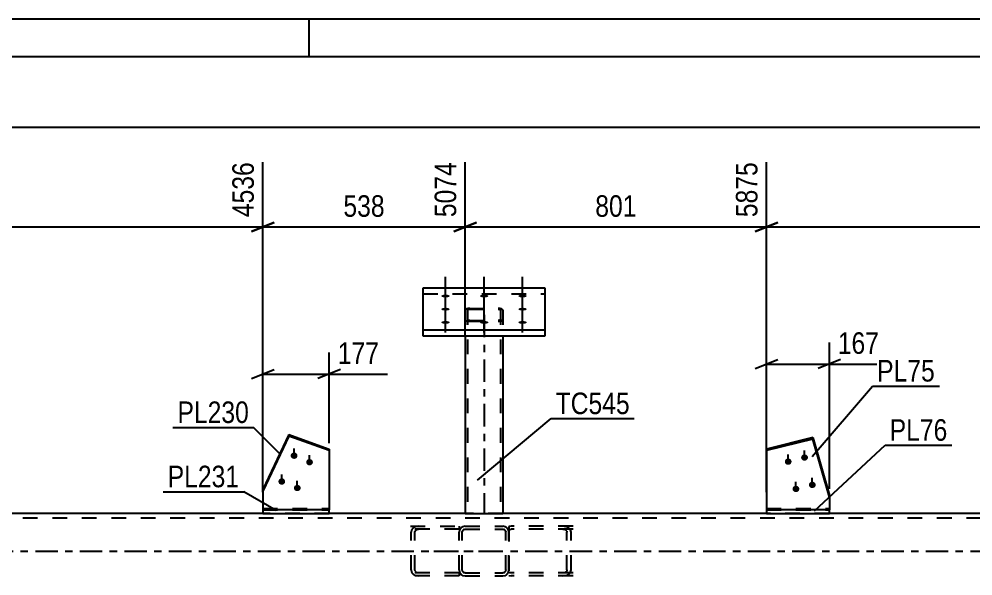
# Model space of a CAD drawing. Header units: millimetres. Extents: x -118 to 1071, y -539 to 302.
# Drawn here: x 192.3 to 319.1, y 227.5 to 301.5 of the extents above; entities that cross this region are included whole.
import ezdxf

# ---------------------------------------------------------------- set-up
doc = ezdxf.new("R2010")
doc.units = ezdxf.units.MM
doc.linetypes.add('DXK_LINE_DOT2', pattern=[3.9198, 1.9599, -1.9599])
doc.linetypes.add('DXK_LINE_DOT3', pattern=[5.9187, 2.979, -0.9799, 0.9799, -0.9799])
doc.styles.add('Arial Narrow', font='ARIALN.TTF', dxfattribs={"height": 0.2})

# ---------------------------------------------------------------- blocks, each defined once
blk = doc.blocks.new('Unknown-761550375-1135')
at = {"color": 5, "linetype": 'Continuous'}
for p, q in [((1070.91, 301.54), (-118.09, 301.54)), ((230.91, 296.54), (230.91, 301.54)), ((1065.91, 296.54), (-113.09, 296.54))]:
    blk.add_line(p, q, dxfattribs=at)
blk = doc.blocks.new('Part-761550375-6506 - 6350')
at = {"color": 7, "linetype": 'DXK_LINE_DOT2'}
for p, q in [((257.77, 234.12), (257.45, 234.08)), ((257.45, 234.08), (257.45, 227.57)), ((257.45, 233.64), (257.56, 233.69)), ((257.56, 233.69), (257.77, 233.72)), ((265.98, 234.12), (257.77, 234.12)), ((265.98, 233.72), (257.77, 233.72)), ((265.05, 234.06), (264.63, 234.12)), ((264.63, 233.72), (264.84, 233.69)), ((265.14, 233.48), (265.18, 233.32)), ((265.18, 228.32), (265.18, 233.32)), ((265.73, 233.32), (265.65, 233.63)), ((265.73, 228.32), (265.73, 233.32)), ((265.18, 228.32), (265.14, 228.17)), ((265.65, 228.02), (265.73, 228.32)), ((257.56, 227.95), (257.45, 228.01)), ((257.45, 227.57), (257.77, 227.52)), ((257.77, 227.92), (257.56, 227.95)), ((265.98, 227.92), (257.77, 227.92)), ((265.98, 227.52), (257.77, 227.52)), ((264.84, 227.95), (264.63, 227.92)), ((264.63, 227.52), (265.05, 227.58))]:
    blk.add_line(p, q, dxfattribs=at)
for centre, radius, start, end in [((264.72, 233.21), 0.501, 32.4104, 75.4453), ((264.8, 233.09), 1, 32.4104, 75.4453), ((264.72, 228.44), 0.501, 284.5547, 327.5896), ((264.8, 228.56), 1, 284.5547, 327.5896)]:
    blk.add_arc(centre, radius, start, end, dxfattribs=at)
blk = doc.blocks.new('Part-761550375-6446 - 6350')
at = {"color": 7, "linetype": 'DXK_LINE_DOT2'}
for p, q in [((727.9, 235.22), (-0.81, 235.22)), ((233.58, 235.82), (224.75, 235.82)), ((256.65, 235.82), (251.65, 235.82)), ((300.06, 235.82), (291.7, 235.82))]:
    blk.add_line(p, q, dxfattribs=at)
at = {"color": 2, "linetype": 'Continuous'}
for p, q in [((224.75, 235.82), (105.9, 235.82)), ((251.65, 235.82), (233.58, 235.82)), ((291.7, 235.82), (256.65, 235.82)), ((508.5, 235.82), (300.06, 235.82))]:
    blk.add_line(p, q, dxfattribs=at)
at = {"color": 7, "linetype": 'DXK_LINE_DOT3'}
blk.add_line((-0.81, 230.82), (727.9, 230.82), dxfattribs=at)
blk = doc.blocks.new('Bolt-761550375-6463 - 6350')
at = {"linetype": 'Continuous'}
for points in [[(228.9, 243.93), (229, 243.92), (229.08, 243.89), (229.17, 243.84), (229.24, 243.79), (229.29, 243.71), (229.33, 243.63), (229.35, 243.55), (229.35, 243.46), (229.33, 243.37), (229.29, 243.29), (229.24, 243.22), (229.17, 243.16), (229.08, 243.12), (229, 243.09), (228.9, 243.08), (228.81, 243.09), (228.72, 243.12), (228.64, 243.16), (228.57, 243.22), (228.51, 243.29), (228.47, 243.37), (228.45, 243.46), (228.45, 243.55), (228.47, 243.63), (228.51, 243.71), (228.57, 243.79), (228.64, 243.84), (228.72, 243.89), (228.81, 243.92)], [(230.96, 243.06), (231.05, 243.05), (231.14, 243.02), (231.22, 242.98), (231.29, 242.92), (231.34, 242.85), (231.38, 242.77), (231.4, 242.68), (231.4, 242.59), (231.38, 242.51), (231.34, 242.43), (231.29, 242.36), (231.22, 242.3), (231.14, 242.25), (231.05, 242.22), (230.96, 242.22), (230.86, 242.22), (230.77, 242.25), (230.69, 242.3), (230.62, 242.36), (230.57, 242.43), (230.53, 242.51), (230.51, 242.59), (230.51, 242.68), (230.53, 242.77), (230.57, 242.85), (230.62, 242.92), (230.69, 242.98), (230.77, 243.02), (230.86, 243.05)], [(227.27, 240.5), (227.36, 240.49), (227.45, 240.46), (227.53, 240.41), (227.6, 240.36), (227.66, 240.28), (227.69, 240.2), (227.71, 240.12), (227.71, 240.03), (227.69, 239.94), (227.66, 239.86), (227.6, 239.79), (227.53, 239.73), (227.45, 239.69), (227.36, 239.66), (227.27, 239.65), (227.17, 239.66), (227.08, 239.69), (227, 239.73), (226.93, 239.79), (226.88, 239.86), (226.84, 239.94), (226.82, 240.03), (226.82, 240.12), (226.84, 240.2), (226.88, 240.28), (226.93, 240.36), (227, 240.41), (227.08, 240.46), (227.17, 240.49)], [(229.32, 239.63), (229.41, 239.62), (229.5, 239.59), (229.58, 239.55), (229.65, 239.49), (229.71, 239.42), (229.75, 239.34), (229.77, 239.25), (229.77, 239.16), (229.75, 239.08), (229.71, 239), (229.65, 238.93), (229.58, 238.87), (229.5, 238.82), (229.41, 238.79), (229.32, 238.79), (229.23, 238.79), (229.14, 238.82), (229.06, 238.87), (228.99, 238.93), (228.93, 239), (228.89, 239.08), (228.87, 239.16), (228.87, 239.25), (228.89, 239.34), (228.93, 239.42), (228.99, 239.49), (229.06, 239.55), (229.14, 239.59), (229.23, 239.62)]]:
    blk.add_hatch(color=1, dxfattribs=at).paths.add_polyline_path(points)
at = {"color": 1, "linetype": 'Continuous'}
for p, q in [((228.9, 243.16), (228.9, 244.44)), ((230.96, 242.3), (230.96, 243.58)), ((227.27, 239.73), (227.27, 241.01)), ((229.32, 238.87), (229.32, 240.15))]:
    blk.add_line(p, q, dxfattribs=at)
blk = doc.blocks.new('Part-761550375-6476 - 6350')
at = {"color": 2, "linetype": 'Continuous'}
for p, q in [((262.28, 265.75), (246.03, 265.75)), ((246.03, 265.75), (246.03, 259.44)), ((262.28, 259.44), (262.28, 265.75)), ((262.28, 260.19), (246.03, 260.19)), ((246.03, 259.44), (262.28, 259.44))]:
    blk.add_line(p, q, dxfattribs=at)
at = {"color": 7, "linetype": 'DXK_LINE_DOT2'}
blk.add_line((246.03, 265), (262.28, 265), dxfattribs=at)
blk = doc.blocks.new('Part-761550375-6493 - 6350')
at = {"color": 2, "linetype": 'Continuous'}
for p, q in [((291.7, 236.32), (291.7, 235.82)), ((300.06, 236.32), (291.7, 236.32)), ((300.06, 235.82), (300.06, 236.32)), ((291.7, 235.82), (300.06, 235.82))]:
    blk.add_line(p, q, dxfattribs=at)
blk = doc.blocks.new('Part-761550375-6494 - 6350')
at = {"color": 2, "linetype": 'Continuous'}
for p, q in [((224.75, 236.32), (224.75, 235.82)), ((233.58, 236.32), (224.75, 236.32)), ((233.58, 235.82), (233.58, 236.32)), ((224.75, 235.82), (233.58, 235.82))]:
    blk.add_line(p, q, dxfattribs=at)
blk = doc.blocks.new('Part-761550375-6500 - 6350')
at = {"color": 7, "linetype": 'DXK_LINE_DOT2'}
for p, q in [((251.7, 262.95), (251.65, 262.87)), ((251.65, 262.87), (251.65, 259.44)), ((251.83, 263.02), (251.7, 262.95)), ((252.02, 263.06), (251.83, 263.02)), ((251.95, 262.87), (251.98, 262.91)), ((251.95, 262.87), (251.95, 235.82)), ((251.98, 262.91), (252.04, 262.94)), ((252.25, 263.08), (252.02, 263.06)), ((252.04, 262.94), (252.14, 262.97)), ((252.14, 262.97), (252.25, 262.97)), ((252.25, 263.08), (256.05, 263.08)), ((252.25, 262.97), (256.05, 262.97)), ((256.28, 263.06), (256.05, 263.08)), ((256.05, 262.97), (256.17, 262.97)), ((256.17, 262.97), (256.27, 262.94)), ((256.27, 262.94), (256.33, 262.91)), ((256.48, 263.02), (256.28, 263.06)), ((256.33, 262.91), (256.35, 262.87)), ((256.35, 262.87), (256.35, 235.82)), ((256.61, 262.95), (256.48, 263.02)), ((256.65, 262.87), (256.61, 262.95)), ((256.65, 262.87), (256.65, 259.44)), ((251.65, 261.57), (251.7, 261.49)), ((251.7, 261.49), (251.83, 261.43)), ((251.83, 261.43), (252.02, 261.38)), ((251.98, 261.53), (251.95, 261.57)), ((252.04, 261.5), (251.98, 261.53)), ((252.02, 261.38), (252.25, 261.37)), ((252.14, 261.48), (252.04, 261.5)), ((252.25, 261.47), (252.14, 261.48)), ((252.25, 261.47), (256.05, 261.47)), ((252.25, 261.37), (256.05, 261.37)), ((256.17, 261.48), (256.05, 261.47)), ((256.05, 261.37), (256.28, 261.38)), ((256.27, 261.5), (256.17, 261.48)), ((256.33, 261.53), (256.27, 261.5)), ((256.28, 261.38), (256.48, 261.43)), ((256.35, 261.57), (256.33, 261.53)), ((256.48, 261.43), (256.61, 261.49)), ((256.61, 261.49), (256.65, 261.57)), ((256.33, 235.82), (256.28, 235.82)), ((256.28, 235.82), (256.33, 235.82)), ((256.33, 235.82), (256.35, 235.82)), ((256.35, 235.82), (256.33, 235.82))]:
    blk.add_line(p, q, dxfattribs=at)
at = {"color": 7, "linetype": 'DXK_LINE_DOT3'}
blk.add_line((254.15, 262.22), (254.15, 235.82), dxfattribs=at)
at = {"color": 2, "linetype": 'Continuous'}
for p, q in [((251.65, 259.44), (251.65, 235.82)), ((256.65, 259.44), (256.65, 235.82)), ((251.65, 235.82), (256.65, 235.82))]:
    blk.add_line(p, q, dxfattribs=at)
blk = doc.blocks.new('Part-761550375-6503 - 6350')
at = {"color": 7, "linetype": 'DXK_LINE_DOT2'}
for p, q in [((244.38, 234.12), (250.85, 234.12)), ((250.85, 233.72), (244.38, 233.72)), ((244.52, 233.63), (244.45, 233.32)), ((244.45, 228.32), (244.45, 233.32)), ((244.95, 233.32), (244.99, 233.48)), ((244.95, 228.32), (244.95, 233.32)), ((245.45, 234.12), (245.06, 234.06)), ((245.26, 233.69), (245.45, 233.72)), ((250.85, 234.12), (250.85, 234.09)), ((250.85, 234.12), (250.85, 233.67)), ((244.45, 228.32), (244.52, 228.02)), ((244.99, 228.17), (244.95, 228.32)), ((250.85, 227.92), (244.38, 227.92)), ((250.85, 227.52), (244.38, 227.52)), ((245.06, 227.58), (245.45, 227.52)), ((245.45, 227.92), (245.26, 227.95)), ((250.85, 227.98), (250.85, 227.52)), ((250.85, 227.52), (250.85, 227.56))]:
    blk.add_line(p, q, dxfattribs=at)
at = {"color": 7, "linetype": 'DXK_LINE_DOT3'}
blk.add_line((247.5, 230.82), (254.53, 230.82), dxfattribs=at)
at = {"color": 7, "linetype": 'DXK_LINE_DOT2'}
for centre, radius, start, end in [((245.33, 233.18), 0.923, 106.7178, 150.749), ((245.39, 233.25), 0.461, 106.7178, 150.749), ((245.33, 228.47), 0.923, 209.251, 253.2822), ((245.39, 228.4), 0.461, 209.251, 253.2822)]:
    blk.add_arc(centre, radius, start, end, dxfattribs=at)
blk = doc.blocks.new('Bolt-761550375-6522 - 6350')
at = {"linetype": 'Continuous'}
for points in [[(249.03, 264.54), (248.91, 264.54), (248.8, 264.55), (248.7, 264.57), (248.62, 264.6), (248.55, 264.63), (248.5, 264.67), (248.48, 264.71), (248.48, 264.74), (248.5, 264.78), (248.55, 264.82), (248.62, 264.85), (248.7, 264.88), (248.8, 264.9), (248.91, 264.91), (249.03, 264.91), (249.14, 264.91), (249.25, 264.9), (249.35, 264.88), (249.44, 264.85), (249.5, 264.82), (249.55, 264.78), (249.58, 264.74), (249.58, 264.71), (249.55, 264.67), (249.5, 264.63), (249.44, 264.6), (249.35, 264.57), (249.25, 264.55), (249.14, 264.54)], [(254.18, 264.54), (254.06, 264.54), (253.95, 264.55), (253.85, 264.57), (253.77, 264.6), (253.7, 264.63), (253.65, 264.67), (253.63, 264.71), (253.63, 264.74), (253.65, 264.78), (253.7, 264.82), (253.77, 264.85), (253.85, 264.88), (253.95, 264.9), (254.06, 264.91), (254.18, 264.91), (254.29, 264.91), (254.4, 264.9), (254.5, 264.88), (254.59, 264.85), (254.65, 264.82), (254.7, 264.78), (254.73, 264.74), (254.73, 264.71), (254.7, 264.67), (254.65, 264.63), (254.59, 264.6), (254.5, 264.57), (254.4, 264.55), (254.29, 264.54)], [(259.28, 264.54), (259.16, 264.54), (259.05, 264.55), (258.95, 264.57), (258.87, 264.6), (258.8, 264.63), (258.75, 264.67), (258.73, 264.71), (258.73, 264.74), (258.75, 264.78), (258.8, 264.82), (258.87, 264.85), (258.95, 264.88), (259.05, 264.9), (259.16, 264.91), (259.28, 264.91), (259.39, 264.91), (259.5, 264.9), (259.6, 264.88), (259.69, 264.85), (259.75, 264.82), (259.8, 264.78), (259.83, 264.74), (259.83, 264.71), (259.8, 264.67), (259.75, 264.63), (259.69, 264.6), (259.6, 264.57), (259.5, 264.55), (259.39, 264.54)], [(249.03, 262.79), (248.91, 262.8), (248.8, 262.81), (248.7, 262.83), (248.62, 262.85), (248.55, 262.89), (248.5, 262.92), (248.48, 262.96), (248.48, 263), (248.5, 263.04), (248.55, 263.07), (248.62, 263.11), (248.7, 263.13), (248.8, 263.15), (248.91, 263.16), (249.03, 263.17), (249.14, 263.16), (249.25, 263.15), (249.35, 263.13), (249.44, 263.11), (249.5, 263.07), (249.55, 263.04), (249.58, 263), (249.58, 262.96), (249.55, 262.92), (249.5, 262.89), (249.44, 262.85), (249.35, 262.83), (249.25, 262.81), (249.14, 262.8)], [(259.28, 262.79), (259.16, 262.8), (259.05, 262.81), (258.95, 262.83), (258.87, 262.85), (258.8, 262.89), (258.75, 262.92), (258.73, 262.96), (258.73, 263), (258.75, 263.04), (258.8, 263.07), (258.87, 263.11), (258.95, 263.13), (259.05, 263.15), (259.16, 263.16), (259.28, 263.17), (259.39, 263.16), (259.5, 263.15), (259.6, 263.13), (259.69, 263.11), (259.75, 263.07), (259.8, 263.04), (259.83, 263), (259.83, 262.96), (259.8, 262.92), (259.75, 262.89), (259.69, 262.85), (259.6, 262.83), (259.5, 262.81), (259.39, 262.8)], [(249.03, 261.03), (248.91, 261.04), (248.8, 261.05), (248.7, 261.07), (248.62, 261.09), (248.55, 261.13), (248.5, 261.16), (248.48, 261.2), (248.48, 261.24), (248.5, 261.28), (248.55, 261.31), (248.62, 261.35), (248.7, 261.37), (248.8, 261.39), (248.91, 261.4), (249.03, 261.41), (249.14, 261.4), (249.25, 261.39), (249.35, 261.37), (249.44, 261.35), (249.5, 261.31), (249.55, 261.28), (249.58, 261.24), (249.58, 261.2), (249.55, 261.16), (249.5, 261.13), (249.44, 261.09), (249.35, 261.07), (249.25, 261.05), (249.14, 261.04)], [(254.18, 261.03), (254.06, 261.04), (253.95, 261.05), (253.85, 261.07), (253.77, 261.09), (253.7, 261.13), (253.65, 261.16), (253.63, 261.2), (253.63, 261.24), (253.65, 261.28), (253.7, 261.31), (253.77, 261.35), (253.85, 261.37), (253.95, 261.39), (254.06, 261.4), (254.18, 261.41), (254.29, 261.4), (254.4, 261.39), (254.5, 261.37), (254.59, 261.35), (254.65, 261.31), (254.7, 261.28), (254.73, 261.24), (254.73, 261.2), (254.7, 261.16), (254.65, 261.13), (254.59, 261.09), (254.5, 261.07), (254.4, 261.05), (254.29, 261.04)], [(259.28, 261.03), (259.16, 261.04), (259.05, 261.05), (258.95, 261.07), (258.87, 261.09), (258.8, 261.13), (258.75, 261.16), (258.73, 261.2), (258.73, 261.24), (258.75, 261.28), (258.8, 261.31), (258.87, 261.35), (258.95, 261.37), (259.05, 261.39), (259.16, 261.4), (259.28, 261.41), (259.39, 261.4), (259.5, 261.39), (259.6, 261.37), (259.69, 261.35), (259.75, 261.31), (259.8, 261.28), (259.83, 261.24), (259.83, 261.2), (259.8, 261.16), (259.75, 261.13), (259.69, 261.09), (259.6, 261.07), (259.5, 261.05), (259.39, 261.04)]]:
    blk.add_hatch(color=1, dxfattribs=at).paths.add_polyline_path(points)
at = {"color": 1, "linetype": 'Continuous'}
for p, q in [((249.03, 263.36), (249.03, 267.26)), ((254.18, 263.36), (254.18, 267.26)), ((259.28, 263.36), (259.28, 267.26)), ((249.03, 261.62), (249.03, 265.52)), ((259.28, 261.62), (259.28, 265.52)), ((249.03, 259.86), (249.03, 263.76)), ((254.18, 259.86), (254.18, 263.76)), ((259.28, 259.86), (259.28, 263.76))]:
    blk.add_line(p, q, dxfattribs=at)
blk = doc.blocks.new('Part-761550375-6533 - 6350')
at = {"color": 7, "linetype": 'DXK_LINE_DOT2'}
for p, q in [((250.91, 233.63), (250.85, 233.32)), ((250.85, 228.32), (250.85, 233.32)), ((251.25, 233.32), (251.28, 233.48)), ((251.25, 228.32), (251.25, 233.32)), ((251.65, 234.12), (251.34, 234.06)), ((251.49, 233.69), (251.65, 233.72)), ((251.65, 234.12), (256.65, 234.12)), ((251.65, 233.72), (256.65, 233.72)), ((256.95, 234.06), (256.65, 234.12)), ((256.65, 233.72), (256.8, 233.69)), ((257.02, 233.48), (257.05, 233.32)), ((257.05, 228.32), (257.05, 233.32)), ((257.45, 233.32), (257.39, 233.63)), ((257.45, 228.32), (257.45, 233.32)), ((250.85, 228.32), (250.91, 228.02)), ((251.28, 228.17), (251.25, 228.32)), ((257.05, 228.32), (257.02, 228.17)), ((257.39, 228.02), (257.45, 228.32)), ((251.34, 227.58), (251.65, 227.52)), ((251.65, 227.92), (251.49, 227.95)), ((251.65, 227.92), (256.65, 227.92)), ((251.65, 227.52), (256.65, 227.52)), ((256.8, 227.95), (256.65, 227.92)), ((256.65, 227.52), (256.95, 227.58))]:
    blk.add_line(p, q, dxfattribs=at)
for centre, radius, start, end in [((251.65, 233.32), 0.8, 112.5, 157.5), ((251.65, 233.32), 0.4, 112.5, 157.5), ((256.65, 233.32), 0.4, 22.5, 67.5), ((256.65, 233.32), 0.8, 22.5, 67.5), ((251.65, 228.32), 0.8, 202.5, 247.5), ((251.65, 228.32), 0.4, 202.5, 247.5), ((256.65, 228.32), 0.4, 292.5, 337.5), ((256.65, 228.32), 0.8, 292.5, 337.5)]:
    blk.add_arc(centre, radius, start, end, dxfattribs=at)
blk = doc.blocks.new('Part-761550375-6548 - 6350')
at = {"color": 2, "linetype": 'Continuous'}
for p, q in [((297.87, 245.93), (291.7, 244.38)), ((297.87, 245.72), (291.7, 244.18)), ((297.87, 245.72), (297.87, 245.93)), ((297.87, 245.93), (300.06, 238.21)), ((300.06, 238.01), (297.87, 245.72)), ((291.7, 244.38), (291.7, 236.32)), ((300.06, 238.21), (300.06, 236.32))]:
    blk.add_line(p, q, dxfattribs=at)
at = {"color": 7, "linetype": 'DXK_LINE_DOT2'}
for p, q in [((291.7, 236.5), (300.06, 236.5)), ((291.7, 236.32), (291.7, 236.3)), ((291.7, 236.3), (291.7, 236.32)), ((291.7, 236.3), (300.06, 236.3)), ((300.06, 236.3), (300.06, 236.32)), ((300.06, 236.32), (300.06, 236.3))]:
    blk.add_line(p, q, dxfattribs=at)
blk = doc.blocks.new('Part-761550375-6580 - 6350')
at = {"color": 2, "linetype": 'Continuous'}
for p, q in [((228.22, 246.31), (224.75, 239.02)), ((228.22, 246.1), (224.75, 238.81)), ((228.22, 246.1), (228.22, 246.31)), ((228.22, 246.31), (233.58, 244.38)), ((233.58, 244.18), (228.22, 246.1)), ((233.58, 244.38), (233.58, 236.32)), ((224.75, 239.02), (224.75, 236.32))]:
    blk.add_line(p, q, dxfattribs=at)
at = {"color": 7, "linetype": 'DXK_LINE_DOT2'}
for p, q in [((224.75, 236.5), (233.58, 236.5)), ((224.75, 236.32), (224.75, 236.3)), ((224.75, 236.3), (224.75, 236.32)), ((224.75, 236.3), (233.58, 236.3)), ((233.58, 236.3), (233.58, 236.32)), ((233.58, 236.32), (233.58, 236.3))]:
    blk.add_line(p, q, dxfattribs=at)
blk = doc.blocks.new('Bolt-761550375-6589 - 6350')
at = {"linetype": 'Continuous'}
for points in [[(296.76, 243.68), (296.85, 243.67), (296.94, 243.65), (297.02, 243.6), (297.09, 243.54), (297.15, 243.47), (297.19, 243.39), (297.21, 243.3), (297.21, 243.21), (297.19, 243.13), (297.15, 243.05), (297.09, 242.98), (297.02, 242.92), (296.94, 242.87), (296.85, 242.85), (296.76, 242.84), (296.67, 242.85), (296.58, 242.87), (296.49, 242.92), (296.42, 242.98), (296.37, 243.05), (296.33, 243.13), (296.31, 243.21), (296.31, 243.3), (296.33, 243.39), (296.37, 243.47), (296.42, 243.54), (296.49, 243.6), (296.58, 243.65), (296.67, 243.67)], [(294.59, 243.14), (294.68, 243.13), (294.77, 243.1), (294.85, 243.06), (294.92, 243), (294.97, 242.93), (295.01, 242.85), (295.03, 242.76), (295.03, 242.67), (295.01, 242.58), (294.97, 242.5), (294.92, 242.43), (294.85, 242.37), (294.77, 242.33), (294.68, 242.3), (294.59, 242.29), (294.49, 242.3), (294.4, 242.33), (294.32, 242.37), (294.25, 242.43), (294.2, 242.5), (294.16, 242.58), (294.14, 242.67), (294.14, 242.76), (294.16, 242.85), (294.2, 242.93), (294.25, 243), (294.32, 243.06), (294.4, 243.1), (294.49, 243.13)], [(297.79, 240.05), (297.88, 240.04), (297.97, 240.01), (298.05, 239.97), (298.12, 239.91), (298.18, 239.84), (298.22, 239.76), (298.24, 239.67), (298.24, 239.58), (298.22, 239.5), (298.18, 239.42), (298.12, 239.34), (298.05, 239.28), (297.97, 239.24), (297.88, 239.21), (297.79, 239.2), (297.69, 239.21), (297.61, 239.24), (297.52, 239.28), (297.45, 239.34), (297.4, 239.42), (297.36, 239.5), (297.34, 239.58), (297.34, 239.67), (297.36, 239.76), (297.4, 239.84), (297.45, 239.91), (297.52, 239.97), (297.61, 240.01), (297.69, 240.04)], [(295.61, 239.51), (295.71, 239.5), (295.8, 239.47), (295.88, 239.42), (295.95, 239.37), (296, 239.29), (296.04, 239.21), (296.06, 239.13), (296.06, 239.04), (296.04, 238.95), (296, 238.87), (295.95, 238.8), (295.88, 238.74), (295.8, 238.7), (295.71, 238.67), (295.61, 238.66), (295.52, 238.67), (295.43, 238.7), (295.35, 238.74), (295.28, 238.8), (295.22, 238.87), (295.19, 238.95), (295.17, 239.04), (295.17, 239.13), (295.19, 239.21), (295.22, 239.29), (295.28, 239.37), (295.35, 239.42), (295.43, 239.47), (295.52, 239.5)]]:
    blk.add_hatch(color=1, dxfattribs=at).paths.add_polyline_path(points)
at = {"color": 1, "linetype": 'Continuous'}
for p, q in [((294.59, 242.37), (294.59, 243.66)), ((296.76, 242.92), (296.76, 244.2)), ((295.61, 238.74), (295.61, 240.02)), ((297.79, 239.28), (297.79, 240.57))]:
    blk.add_line(p, q, dxfattribs=at)
blk = doc.blocks.new('StraightDimension-761550375-24968 - 6350')
at = {"color": 7, "linetype": 'Continuous'}
for p, q in [((251.65, 259.59), (251.65, 282.52)), ((291.7, 238.67), (291.7, 282.52)), ((253.15, 274.51), (250.15, 273.31)), ((251.65, 273.91), (291.7, 273.91)), ((290.2, 273.31), (293.2, 274.51))]:
    blk.add_line(p, q, dxfattribs=at)
at = {"color": 0}
blk.add_wipeout([(275.02, 274.66), (275.02, 278.86), (268.34, 278.86), (268.34, 274.66)], dxfattribs=at)
at = {"color": 3, "style": 'Arial Narrow'}
blk.add_text('801', height=2.863, dxfattribs=at).set_placement((268.94, 275.26))
at = {"color": 0, "linetype": 'Continuous'}
blk.add_wipeout([(291.1, 283.12), (286.9, 283.12), (286.9, 274.61), (291.1, 274.61)], dxfattribs=at)
at = {"color": 3, "linetype": 'Continuous', "style": 'Arial Narrow'}
blk.add_text('5875', height=2.863, rotation=90.0002, dxfattribs=at).set_placement((290.5, 275.21))
blk = doc.blocks.new('StraightDimension-761550375-26921 - 6350')
at = {"color": 7, "linetype": 'Continuous'}
for p, q in [((291.7, 245.18), (291.7, 258.54)), ((300.06, 239.11), (300.06, 258.54)), ((290.2, 255.09), (293.2, 256.29)), ((301.56, 256.29), (298.56, 255.09)), ((291.7, 255.69), (300.06, 255.69)), ((300.06, 255.69), (307.79, 255.69)), ((300.06, 255.69), (307.79, 255.69))]:
    blk.add_line(p, q, dxfattribs=at)
at = {"color": 0}
blk.add_wipeout([(307.27, 256.44), (307.27, 260.64), (300.58, 260.64), (300.58, 256.44)], dxfattribs=at)
at = {"color": 3, "style": 'Arial Narrow'}
blk.add_text('167', height=2.863, dxfattribs=at).set_placement((301.18, 257.04))
blk = doc.blocks.new('StraightDimension-761550375-6647 - 6350')
at = {"color": 7, "linetype": 'Continuous'}
blk.add_line((-0.81, 287.17), (727.9, 287.17), dxfattribs=at)
blk = doc.blocks.new('StraightDimension-761550375-24967 - 6350')
at = {"color": 7, "linetype": 'Continuous'}
for p, q in [((291.7, 238.67), (291.7, 282.52)), ((293.2, 274.51), (290.2, 273.31)), ((291.7, 273.91), (508.5, 273.91))]:
    blk.add_line(p, q, dxfattribs=at)
blk = doc.blocks.new('StraightDimension-761550375-24969 - 6350')
at = {"color": 7, "linetype": 'Continuous'}
for p, q in [((224.75, 238.67), (224.75, 282.52)), ((251.65, 259.59), (251.65, 282.52)), ((226.25, 274.51), (223.25, 273.31)), ((224.75, 273.91), (251.65, 273.91)), ((250.15, 273.31), (253.15, 274.51))]:
    blk.add_line(p, q, dxfattribs=at)
at = {"color": 0}
blk.add_wipeout([(241.54, 274.66), (241.54, 278.86), (234.86, 278.86), (234.86, 274.66)], dxfattribs=at)
at = {"color": 3, "style": 'Arial Narrow'}
blk.add_text('538', height=2.863, dxfattribs=at).set_placement((235.46, 275.26))
at = {"color": 0, "linetype": 'Continuous'}
blk.add_wipeout([(251.05, 283.12), (246.85, 283.12), (246.85, 274.61), (251.05, 274.61)], dxfattribs=at)
at = {"color": 3, "linetype": 'Continuous', "style": 'Arial Narrow'}
blk.add_text('5074', height=2.863, rotation=90.0002, dxfattribs=at).set_placement((250.45, 275.21))
blk = doc.blocks.new('StraightDimension-761550375-24970 - 6350')
at = {"color": 7, "linetype": 'Continuous'}
for p, q in [((224.75, 238.67), (224.75, 282.52)), ((97.07, 273.91), (224.75, 273.91)), ((223.25, 273.31), (226.25, 274.51))]:
    blk.add_line(p, q, dxfattribs=at)
at = {"color": 0, "linetype": 'Continuous'}
blk.add_wipeout([(224.15, 283.12), (219.95, 283.12), (219.95, 274.61), (224.15, 274.61)], dxfattribs=at)
at = {"color": 3, "linetype": 'Continuous', "style": 'Arial Narrow'}
blk.add_text('4536', height=2.863, rotation=90.0002, dxfattribs=at).set_placement((223.55, 275.21))
blk = doc.blocks.new('StraightDimension-761550375-26915 - 6350')
at = {"color": 7, "linetype": 'Continuous'}
for p, q in [((224.75, 239.81), (224.75, 257.2)), ((233.58, 245.18), (233.58, 257.2)), ((223.25, 253.75), (226.25, 254.95)), ((235.08, 254.95), (232.08, 253.75)), ((224.75, 254.35), (233.58, 254.35)), ((233.58, 254.35), (241.32, 254.35)), ((233.58, 254.35), (241.32, 254.35))]:
    blk.add_line(p, q, dxfattribs=at)
at = {"color": 0}
blk.add_wipeout([(240.79, 255.1), (240.79, 259.3), (234.11, 259.3), (234.11, 255.1)], dxfattribs=at)
at = {"color": 3, "style": 'Arial Narrow'}
blk.add_text('177', height=2.863, dxfattribs=at).set_placement((234.71, 255.7))
blk = doc.blocks.new('Mark-761550375-6496 - 6350')
at = {"color": 0}
blk.add_wipeout([(273.53, 249.03), (273.53, 252.03), (263.67, 252.03), (263.67, 249.03)], dxfattribs=at)
blk.add_wipeout([(273.53, 249.03), (273.53, 252.03), (263.67, 252.03), (263.67, 249.03)], dxfattribs=at)
at = {"color": 30, "linetype": 'Continuous'}
for p, q in [((253.27, 240.27), (263.07, 248.43)), ((263.07, 248.43), (274.13, 248.43))]:
    blk.add_line(p, q, dxfattribs=at)
at = {"color": 3, "style": 'Arial Narrow'}
blk.add_text('TC545', height=2.863, dxfattribs=at).set_placement((263.67, 249.03))
blk = doc.blocks.new('Mark-761550375-25415 - 6350')
at = {"color": 0}
blk.add_wipeout([(221.61, 239.31), (221.61, 242.31), (212.1, 242.31), (212.1, 239.31)], dxfattribs=at)
blk.add_wipeout([(221.61, 239.31), (221.61, 242.31), (212.1, 242.31), (212.1, 239.31)], dxfattribs=at)
at = {"color": 30, "linetype": 'Continuous'}
for p in [(211.5, 238.71), (226.54, 236.21)]:
    blk.add_line(p, (222.21, 238.71), dxfattribs=at)
at = {"color": 3, "style": 'Arial Narrow'}
blk.add_text('PL231', height=2.863, dxfattribs=at).set_placement((212.1, 239.31))
blk = doc.blocks.new('Mark-761550375-25418 - 6350')
at = {"color": 0}
blk.add_wipeout([(222.9, 247.85), (222.9, 250.85), (213.4, 250.85), (213.4, 247.85)], dxfattribs=at)
blk.add_wipeout([(222.9, 247.85), (222.9, 250.85), (213.4, 250.85), (213.4, 247.85)], dxfattribs=at)
at = {"color": 30, "linetype": 'Continuous'}
for p in [(212.8, 247.25), (227.04, 243.72)]:
    blk.add_line(p, (223.5, 247.25), dxfattribs=at)
at = {"color": 3, "style": 'Arial Narrow'}
blk.add_text('PL230', height=2.863, dxfattribs=at).set_placement((213.4, 247.85))
blk = doc.blocks.new('Mark-761550375-25424 - 6350')
at = {"color": 0}
blk.add_wipeout([(315.76, 245.49), (315.76, 248.49), (308.08, 248.49), (308.08, 245.49)], dxfattribs=at)
blk.add_wipeout([(315.76, 245.49), (315.76, 248.49), (308.08, 248.49), (308.08, 245.49)], dxfattribs=at)
at = {"color": 30, "linetype": 'Continuous'}
for p, q in [((298.08, 236.16), (307.48, 244.89)), ((307.48, 244.89), (316.36, 244.89))]:
    blk.add_line(p, q, dxfattribs=at)
at = {"color": 3, "style": 'Arial Narrow'}
blk.add_text('PL76', height=2.863, dxfattribs=at).set_placement((308.08, 245.49))
blk = doc.blocks.new('Mark-761550375-25427 - 6350')
at = {"color": 0}
blk.add_wipeout([(314.08, 253.36), (314.08, 256.36), (306.41, 256.36), (306.41, 253.36)], dxfattribs=at)
blk.add_wipeout([(314.08, 253.36), (314.08, 256.36), (306.41, 256.36), (306.41, 253.36)], dxfattribs=at)
at = {"color": 30, "linetype": 'Continuous'}
for p, q in [((297.78, 243.41), (305.81, 252.76)), ((305.81, 252.76), (314.68, 252.76))]:
    blk.add_line(p, q, dxfattribs=at)
at = {"color": 3, "style": 'Arial Narrow'}
blk.add_text('PL75', height=2.863, dxfattribs=at).set_placement((306.41, 253.36))

msp = doc.modelspace()

# ---------------------------------------------------------------- block references
for name in ['Unknown-761550375-1135', 'Bolt-761550375-6522 - 6350', 'Part-761550375-6476 - 6350', 'Part-761550375-6500 - 6350', 'Part-761550375-6580 - 6350', 'Part-761550375-6548 - 6350', 'Bolt-761550375-6463 - 6350', 'Bolt-761550375-6589 - 6350', 'Part-761550375-6494 - 6350', 'Part-761550375-6493 - 6350', 'Part-761550375-6446 - 6350', 'Part-761550375-6503 - 6350', 'Part-761550375-6533 - 6350', 'Part-761550375-6506 - 6350']:
    msp.add_blockref(name, (0, 0))

# ---------------------------------------------------------------- next in the draw order: block references
msp.add_blockref('StraightDimension-761550375-24968 - 6350', (0, 0))

# ---------------------------------------------------------------- next in the draw order: block references
msp.add_blockref('StraightDimension-761550375-26921 - 6350', (0, 0))

# ---------------------------------------------------------------- next in the draw order: block references
msp.add_blockref('StraightDimension-761550375-6647 - 6350', (0, 0))

# ---------------------------------------------------------------- next in the draw order: block references
for name in ['StraightDimension-761550375-24967 - 6350', 'StraightDimension-761550375-24969 - 6350']:
    msp.add_blockref(name, (0, 0))

# ---------------------------------------------------------------- next in the draw order: block references
for name in ['StraightDimension-761550375-24970 - 6350', 'Mark-761550375-6496 - 6350', 'Mark-761550375-25424 - 6350']:
    msp.add_blockref(name, (0, 0))

# ---------------------------------------------------------------- next in the draw order: block references
for name in ['StraightDimension-761550375-26915 - 6350', 'Mark-761550375-25427 - 6350']:
    msp.add_blockref(name, (0, 0))

# ---------------------------------------------------------------- next in the draw order: block references
for name in ['Mark-761550375-25418 - 6350', 'Mark-761550375-25415 - 6350']:
    msp.add_blockref(name, (0, 0))

doc.saveas('drawing.dxf')
